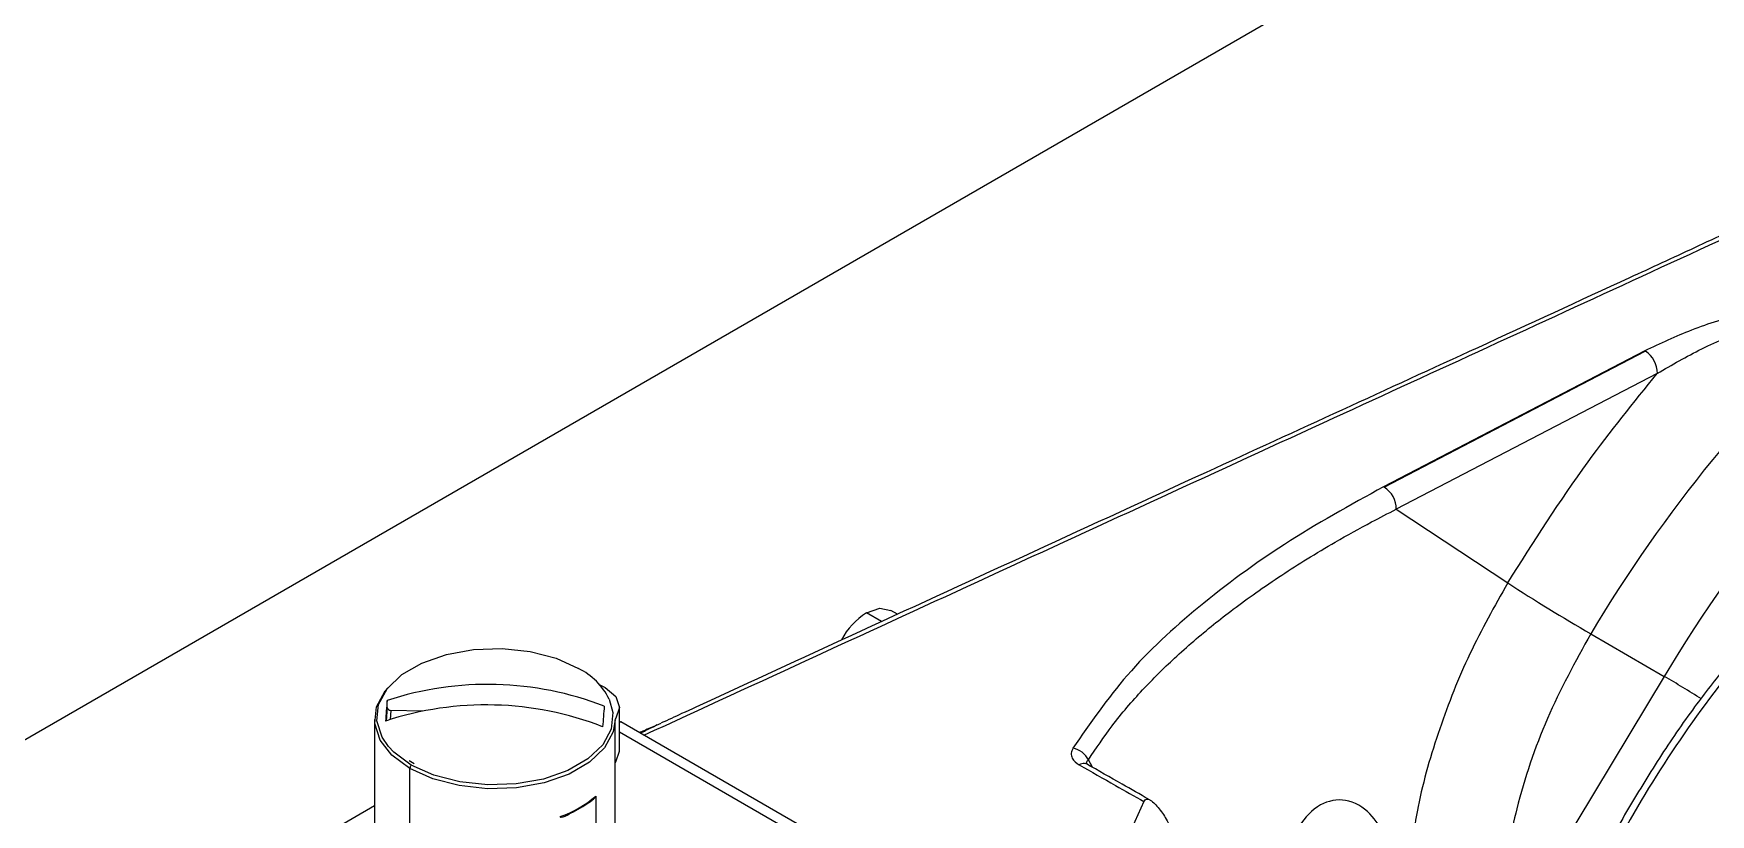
# Model space of a CAD drawing. Header units: millimetres. Extents: x 126 to 938, y 244 to 707.
# Drawn here: x 312.377 to 317.083, y 587.955 to 590.146 of the extents above; entities that cross this region are included whole.
import ezdxf

# ---------------------------------------------------------------- set-up
doc = ezdxf.new("R2010")
doc.units = ezdxf.units.MM

msp = doc.modelspace()

# ---------------------------------------------------------------- linework, layer by layer
at = {"color": 7, "linetype": 'Continuous', "lineweight": 25}
for p, q in [((347.1362, 608.2445), (308.5038, 585.9424)), ((316.8986, 589.2559), (316.1658, 588.8746)), ((316.1676, 588.8736), (316.9004, 589.2549)), ((316.934, 589.1927), (316.2012, 588.8114)), ((316.2012, 588.8114), (316.5142, 588.6045)), ((314.7567, 588.4961), (314.7144, 588.5205)), ((314.8015, 588.5167), (314.7831, 588.5273)), ((316.7471, 588.462), (316.9537, 588.3423)), ((316.9537, 588.3423), (316.4861, 587.5688)), ((313.3691, 588.2555), (313.3661, 588.2176)), ((313.3691, 588.2555), (313.3691, 588.2748)), ((313.3791, 588.2471), (313.3771, 588.2212)), ((313.468, 588.2448), (313.3791, 588.2471)), ((314.0212, 588.1329), (314.0212, 588.2554)), ((313.334, 588.2219), (313.334, 587.8391)), ((314.009, 587.8391), (314.009, 588.2219)), ((314.0212, 588.2168), (314.0251, 588.2146)), ((314.0212, 588.2149), (314.0251, 588.2146)), ((314.0212, 588.187), (314.8459, 587.7109)), ((314.8717, 587.7258), (314.0251, 588.2146)), ((313.445, 588.0968), (313.4309, 588.106)), ((315.3487, 588.0874), (315.3373, 588.108)), ((313.4329, 587.7013), (313.4329, 588.0841)), ((313.9549, 588.0068), (313.9549, 587.7332)), ((313.334, 587.9789), (312.8076, 587.675)), ((315.4931, 587.991), (315.442, 587.8794))]:
    msp.add_line(p, q, dxfattribs=at)
at = {"color": 7, "linetype": 'Continuous', "lineweight": 25, "flags": 128}
for points in [[(314.7144, 588.5205), (314.7516, 588.5335), (314.7831, 588.5273)], [(313.3731, 588.1454), (313.3547, 588.1722), (313.3402, 588.2176), (313.3451, 588.2637), (313.3689, 588.3078), (313.4103, 588.3474), (313.4669, 588.38), (313.5353, 588.4039), (313.6117, 588.4177), (313.6916, 588.4205), (313.7703, 588.4121), (313.8433, 588.3932), (313.9062, 588.3647)], [(313.4329, 588.0841), (313.3827, 588.1211), (313.3493, 588.1639), (313.3347, 588.2101), (313.3396, 588.257), (313.3638, 588.3018), (313.3711, 588.3106)], [(313.9923, 588.2785), (314.0029, 588.2408), (313.998, 588.1947), (313.9742, 588.1506), (313.9328, 588.111), (313.8762, 588.0784), (313.8078, 588.0545), (313.7314, 588.0407), (313.6515, 588.0379), (313.5728, 588.0463), (313.4998, 588.0652), (313.4369, 588.0937)], [(313.9627, 588.3204), (313.9809, 588.3115), (314.0107, 588.2858), (314.0212, 588.2554), (314.0107, 588.225), (314.009, 588.2228)], [(314.009, 588.2219), (314.0035, 588.1867), (313.9793, 588.1419), (313.9372, 588.1017), (313.8797, 588.0685), (313.8101, 588.0442), (313.7324, 588.0302), (313.6512, 588.0274), (313.5711, 588.0359), (313.4969, 588.0551), (313.4329, 588.0841)], [(313.4369, 588.0937), (313.3875, 588.1301), (313.3731, 588.1454)], [(314.009, 588.1003), (314.0107, 588.1026), (314.0212, 588.1329)]]:
    msp.add_lwpolyline(points, dxfattribs=at)
at = {"color": 7, "linetype": 'Continuous', "lineweight": 25}
for centre, radius, start, end in [((320.2885, 586.3453), 4.1258, 132.5483, 149.1325), ((320.4522, 586.2554), 4.0737, 131.5466, 149.1832), ((316.8731, 589.2069), 0.0552, 60.3369, 62.4555), ((316.8603, 589.193), 0.0738, 359.7498, 57.0274), ((316.1424, 588.8295), 0.0509, 60.2458, 62.5466), ((316.1275, 588.8117), 0.0737, 359.7469, 57.0303), ((319.519, 593.2532), 5.5352, 237.1222, 239.9485), ((314.8265, 588.3454), 0.208, 122.6248, 151.3893), ((313.8198, 588.1924), 0.1928, 26.5371, 63.3638), ((319.7653, 586.2785), 3.3492, 142.2572, 153.3518), ((315.4179, 585.6971), 3.0588, 57.5819, 59.8605), ((313.6517, 587.4175), 0.9026, 68.7707, 108.2418), ((316.953, 587.9653), 3.5972, 175.0655, 175.9868), ((313.6471, 587.3599), 0.9026, 68.7688, 108.2425), ((313.3786, 588.2566), 0.0095, 186.3995, 273.2935), ((317.5761, 587.9484), 3.611, 175.0676, 175.9855), ((315.2841, 588.0825), 0.059, 25.6306, 80.5499), ((313.4484, 588.0834), 0.0155, 138.0591, 177.2423), ((315.3243, 588.0739), 0.024, 48.4147, 121.9122), ((313.7494, 588.2473), 0.3164, 289.4792, 310.5194)]:
    msp.add_arc(centre, radius, start, end, dxfattribs=at)
for points, knots in [([(314.0896, 588.1773), (314.7351, 588.4743), (315.6688, 588.9038), (316.8909, 589.4646), (317.4663, 589.7308), (317.7539, 589.8637)], [0, 0, 0, 0, 0.528452, 0.764401, 1, 1, 1, 1]), ([(317.5236, 589.7702), (317.4687, 589.7448), (317.371, 589.6996), (317.2406, 589.6387), (317.1336, 589.5892), (317.039, 589.5453), (316.947, 589.5027), (316.7444, 589.4091), (316.3181, 589.2132), (315.5986, 588.8832), (314.8808, 588.5532), (314.39, 588.3275), (314.2034, 588.2416), (314.1575, 588.2204), (314.1385, 588.2117)], [0, 0, 0, 0, 0.048682, 0.0866652, 0.1158353, 0.1435901, 0.1706891, 0.197386, 0.3233223, 0.5483001, 0.8346219, 0.9593205, 0.9832134, 1, 1, 1, 1]), ([(317.5071, 589.3944), (317.4886, 589.398), (317.4511, 589.4052), (317.3939, 589.4018), (317.3016, 589.3913), (317.1794, 589.3636), (317.032, 589.3182), (316.9421, 589.2762), (316.8986, 589.2559)], [0, 0, 0, 0, 0.088876, 0.180451, 0.270057, 0.5297, 0.772825, 1, 1, 1, 1]), ([(316.934, 589.1927), (316.9751, 589.2164), (317.0595, 589.2651), (317.1978, 589.3236), (317.3202, 589.3647), (317.4104, 589.3844), (317.456, 589.3886), (317.4811, 589.3882), (317.4929, 589.3859), (317.4985, 589.3848)], [0, 0, 0, 0, 0.2353332, 0.4836893, 0.7440583, 0.8757203, 0.9405993, 0.9715048, 1, 1, 1, 1]), ([(316.5142, 588.6045), (316.587, 588.7195), (316.7161, 588.9233), (316.8678, 589.1109), (316.934, 589.1927)], [0, 0, 0, 0, 0.5637025, 1, 1, 1, 1]), ([(316.1658, 588.8746), (316.0716, 588.8226), (315.8904, 588.7226), (315.6494, 588.5449), (315.4433, 588.3574), (315.3423, 588.2109), (315.2938, 588.1407)], [0, 0, 0, 0, 0.279624, 0.538181, 0.778422, 1, 1, 1, 1]), ([(315.3373, 588.108), (315.3589, 588.1404), (315.4049, 588.2096), (315.487, 588.3042), (315.5823, 588.3989), (315.6686, 588.4728), (315.7458, 588.5328), (315.8097, 588.5792), (315.8788, 588.6263), (315.9532, 588.6737), (316.037, 588.7237), (316.1205, 588.7701), (316.1781, 588.7996), (316.2012, 588.8114)], [0, 0, 0, 0, 0.1036994, 0.220945, 0.3326465, 0.4610522, 0.5230575, 0.5929787, 0.6712352, 0.7457999, 0.8276927, 0.9309762, 1, 1, 1, 1]), ([(316.5142, 588.6045), (316.4772, 588.539), (316.403, 588.4075), (316.3202, 588.1964), (316.2628, 588.0016), (316.2457, 587.8757), (316.2388, 587.8247)], [0, 0, 0, 0, 0.270805, 0.542909, 0.814962, 1, 1, 1, 1]), ([(316.7471, 588.462), (316.704, 588.3838), (316.6179, 588.2274), (316.5404, 587.9917), (316.4952, 587.7711), (316.4891, 587.6355), (316.4861, 587.5688)], [0, 0, 0, 0, 0.284174, 0.56808, 0.787216, 1, 1, 1, 1]), ([(317.127, 588.3713), (317.0972, 588.3335), (317.0314, 588.2499), (316.9383, 588.1135), (316.8471, 587.9637), (316.7865, 587.8562), (316.7588, 587.7977), (316.7562, 587.7922)], [0, 0, 0, 0, 0.209623, 0.463314, 0.718329, 0.973339, 1, 1, 1, 1]), ([(314.1271, 588.2062), (314.1146, 588.2008), (314.0979, 588.1937), (314.0814, 588.1862), (314.0774, 588.1844)], [0, 0, 0, 0, 0.754523, 1, 1, 1, 1]), ([(314.0792, 588.1833), (314.09, 588.1886), (314.1097, 588.1982), (314.1296, 588.2074), (314.1386, 588.2115)], [0, 0, 0, 0, 0.545994, 1, 1, 1, 1]), ([(315.2938, 588.1407), (315.2918, 588.1362), (315.2878, 588.1274), (315.2922, 588.108), (315.3039, 588.0997), (315.3116, 588.0943)], [0, 0, 0, 0, 0.2573597, 0.5096012, 1, 1, 1, 1]), ([(315.3116, 588.0943), (315.3454, 588.0751), (315.406, 588.0407), (315.4664, 588.0062), (315.4931, 587.991)], [0, 0, 0, 0, 0.55924, 1, 1, 1, 1]), ([(315.3321, 588.1005), (315.3324, 588.1018), (315.3331, 588.105), (315.3358, 588.1069), (315.3373, 588.108)], [0, 0, 0, 0, 0.428738, 1, 1, 1, 1]), ([(315.3403, 588.0919), (315.339, 588.0927), (315.3368, 588.094), (315.3335, 588.0966), (315.3327, 588.0991), (315.3321, 588.1005)], [0, 0, 0, 0, 0.367589, 0.634676, 1, 1, 1, 1]), ([(315.5064, 587.9976), (315.4815, 588.0118), (315.4234, 588.0449), (315.3653, 588.078), (315.3321, 588.0969)], [0, 0, 0, 0, 0.4294302, 1, 1, 1, 1]), ([(313.8549, 587.949), (313.8549, 587.9489), (313.8549, 587.9486), (313.8551, 587.9481), (313.8559, 587.9474), (313.8651, 587.9474), (313.881, 587.9571), (313.9052, 587.9698), (313.9268, 587.9828), (313.9426, 587.9934), (313.9504, 587.9998), (313.9539, 588.004), (313.9547, 588.0056), (313.9549, 588.0063), (313.9549, 588.0066), (313.9549, 588.0068)], [0, 0, 0, 0, 0.003476, 0.006635, 0.012923, 0.031088, 0.223825, 0.471952, 0.725256, 0.856909, 0.951399, 0.981027, 0.991666, 0.996074, 1, 1, 1, 1]), ([(315.4931, 587.991), (315.4941, 587.9928), (315.4961, 587.9961), (315.5017, 587.9986), (315.5083, 587.9975), (315.5122, 587.9948), (315.5144, 587.9933)], [0, 0, 0, 0, 0.239634, 0.444704, 0.688, 1, 1, 1, 1]), ([(315.5144, 587.9933), (315.5185, 587.9897), (315.5276, 587.9817), (315.5435, 587.9618), (315.5683, 587.9227), (315.5819, 587.8854), (315.591, 587.8606)], [0, 0, 0, 0, 0.10555, 0.23389, 0.491701, 1, 1, 1, 1]), ([(316.1693, 587.8955), (316.157, 587.9171), (316.1318, 587.9615), (316.0631, 588.0038), (315.98, 587.9872), (315.9218, 587.9193), (315.8929, 587.8584), (315.8885, 587.8211), (315.8881, 587.8182)], [0, 0, 0, 0, 0.176535, 0.362555, 0.531902, 0.732429, 0.979103, 1, 1, 1, 1])]:
    msp.add_open_spline(points, degree=3, knots=knots, dxfattribs=at)

doc.saveas('drawing.dxf')
